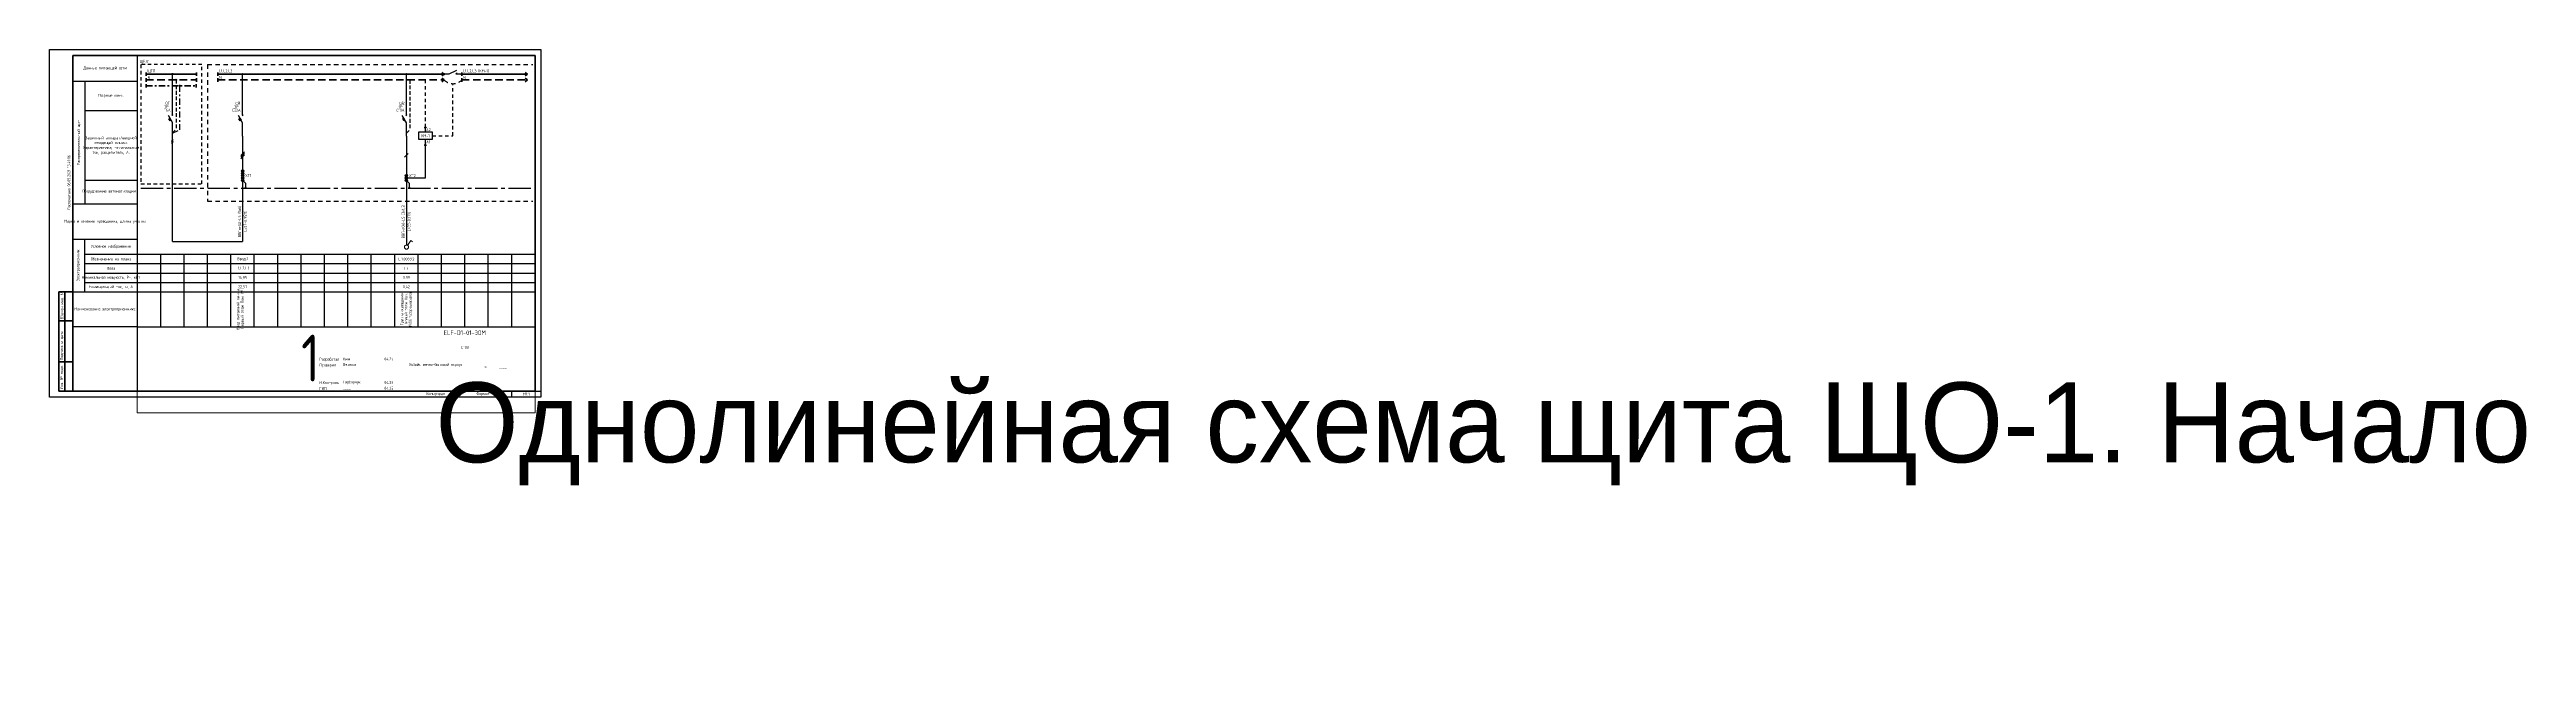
# Paper-space layout 'ЩР' of a CAD drawing. Header units: millimetres. Extents: x 0 to 2117, y -218 to 297.
# The model-space entities are those that its viewports show. They can reach past a viewport. Long polylines and large blocks are cut down to what shows.
import ezdxf
from ezdxf.enums import TextEntityAlignment as Align

# ---------------------------------------------------------------- set-up
doc = ezdxf.new("R2018")
doc.units = ezdxf.units.MM
doc.set_wipeout_variables(frame=1)
for name, pattern in [('CENTER2', [28.575, 19.05, -3.175, 3.175, -3.175]), ('HIDDEN2', [4.7625, 3.175, -1.5875]), ('JIS_02_0.7', [1.35, 0.75, -0.6]), ('Штрихштриховая', [10.936111, 5.291667, -2.116667, 1.411111, -2.116667])]:
    doc.linetypes.add(name, pattern=pattern)
doc.layers.add('0_UNC Defpoints ЭОМ', color=6, linetype='Continuous', plot=False)
for name, color, linetype in [('0_UNC_3 Свет. Выключатели 230', 1, 'Continuous'), ('0_Рамка', 7, 'Continuous'), ('SX_BLOCKS', 7, 'Continuous'), ('SX_BOUND', 7, 'JIS_02_0.7'), ('SX_LINES', 7, 'Continuous'), ('SX_PE', 3, 'CENTER2'), ('SX_TABLE', 7, 'Continuous'), ('SX_TEXT', 7, 'Continuous')]:
    doc.layers.add(name, color=color, linetype=linetype)
doc.styles.get("Standard").update_dxf_attribs({"font": 'arial.ttf'})
doc.styles.add('SX_GOST', font='GOST2304A_0.ttf')
doc.styles.add('UNC_A', font='GOST2304A_0.ttf')
doc.styles.add('Unecom', font='GOST2304A_0.ttf', dxfattribs={"height": 2.5})
doc.styles.add('СПДС', font='isocpeur.ttf', dxfattribs={"width": 0.8, "height": 2.5})

# ---------------------------------------------------------------- blocks, each defined once
blk = doc.blocks.new('*U164')
at = {"lineweight": 60, "ltscale": 10}
for p, q in [((20, 292), (415, 292)), ((20, 5), (20, 292)), ((415, 292), (415, 5)), ((8, 90), (20, 90)), ((8, 5), (8, 90)), ((13, 90), (13, 5)), ((20, 90), (20, 5)), ((20, 90), (20, 5)), ((8, 65), (20, 65)), ((8, 30), (20, 30)), ((20, 5), (8, 5)), ((415, 5), (20, 5))]:
    blk.add_line(p, q, dxfattribs=at)
at = {"layer": '0_UNC Defpoints ЭОМ', "ltscale": 10}
blk.add_lwpolyline([(420, 0), (0, 0), (0, 297), (420, 297)], close=True, dxfattribs=at)
at = {"layer": '0_UNC Defpoints ЭОМ', "lineweight": 30}
blk.add_lwpolyline([(395, 5), (420, 5), (420, 0), (395, 0)], close=True, dxfattribs=at)
at = {"char_height": 2.5, "attachment_point": 4, "rotation": 90, "style": 'Unecom'}
for s, insert, width in [('{\\fGOST type A|b0|i1|c204|p34; }Взамен инв. №', (10.5, 65), 25), (' Подпись и дата', (10.5, 30), 35), (' Инв. № подл.', (10.5, 5), 24.419)]:
    blk.add_mtext(s, dxfattribs=dict(at, insert=insert, width=width))
at = {"style": 'Unecom'}
for s, insert, char_height, width, attachment_point, line_spacing_factor in [('ELF-D1-01-ЭОМ', (355, 55), 4, 120, 5, 2), ('D100', (355, 42.5), 2.5, 115, 5, 1.5), ('Разработал', (230.7, 32), 2.5, 20, 4, 2), ('Проверил', (230.7, 27), 2.5, 20, 4, 2), ('Ким', (250.8, 32.5), 2.5, 19.921, 4, 2), ('Вересов', (250.8, 27.5), 2.5, 19.921, 4, 2), ('04.25', (290, 32.5), 2.5, 10, 5, 2), ('Хозяйственно-бытовой корпус', (330, 27.5), 2.5, 70, 5, 1.5), ('Р', (372.5, 25), 2.5, 15, 5, 2), ('Н.Контроль', (230.7, 12), 2.5, 20, 4, 2), ('ГИП', (230.7, 7.3), 2.5, 20, 4, 2), ('----', (250.8, 7), 2.5, 19.921, 4, 2), ('Гарбарчук', (250.8, 12.5), 2.5, 19.921, 4, 2), ('04.25', (290, 12.5), 2.5, 10, 5, 2), ('04.25', (290, 7.5), 2.5, 10, 5, 2)]:
    blk.add_mtext(s, dxfattribs=dict(at, insert=insert, char_height=char_height, width=width, attachment_point=attachment_point, line_spacing_factor=line_spacing_factor))
at = {"char_height": 2.5, "attachment_point": 4, "style": 'Unecom'}
for s, insert, width in [('Формат  ', (364.9, 2.6), 50), ('\\pi1; ', (250, -133.2), 20), ('\\pi1; ', (250, -133.2), 20), ('\\pxi0.4; ', (250, -133.2), 20), ('\\pi1; ', (512.5, -218.3), 20), ('\\pi1; ', (512.5, -218.3), 20), ('\\pxi0.4; ', (512.5, -218.3), 20)]:
    blk.add_mtext(s, dxfattribs=dict(at, insert=insert, width=width))
at = {"style": 'Unecom'}
blk.add_attdef('ЛИСТ_№', text='', height=2.5, dxfattribs=at).set_placement((387.5, 25), align=Align.MIDDLE_CENTER)
blk.add_attdef('КОЛ-ВО_ЛИСТОВ', text='', height=2.5, dxfattribs=at).set_placement((404.7, 23.7), align=Align.CENTER)
at = {"lineweight": 30, "flags": 104}
blk.add_attdef('ОПИСАНИЕ_ЛИСТА', text='', height=2.5, dxfattribs=at).set_placement((329.9, 12.5), align=Align.MIDDLE_CENTER)
at = {"style": 'Unecom', "flags": 8}
blk.add_attdef('ФОРМАТ_БУМАГИ', (379.4, 1.3), '', height=2.5, dxfattribs=at)
at = {"layer": '0_Рамка', "style": 'СПДС', "width": 0.8}
blk.add_text('Распечатано 06.05.2021 13:41:06', height=2.5, rotation=90, dxfattribs=at).set_placement((16.5, 160), align=Align.MIDDLE_LEFT)
at = {"layer": 'Defpoints', "insert": (330, 2.5), "char_height": 2.5, "width": 70, "attachment_point": 5, "style": 'Unecom'}
blk.add_mtext('Копировал', dxfattribs=at)
blk = doc.blocks.new('_Боковик_схема Юником')
at = {"color": 0, "lineweight": -2, "ltscale": 3}
blk.add_lwpolyline([(0, 232), (55, 232), (55, 0), (0, 0)], close=True, dxfattribs=at)
for points in [[(0, 210), (55, 210), (55, 125), (10.3, 125)], [(10.3, 210), (10.3, 105)], [(10.3, 185), (55, 185)], [(0, 105), (55, 105)], [(0, 75), (55, 75)], [(10, 75), (10, 30)], [(10, 62), (51.8, 62)], [(10, 62), (55, 62)], [(10, 54), (55, 54)], [(10, 46), (55, 46)], [(0, 30), (55, 30)], [(10, 38), (55, 38)]]:
    blk.add_lwpolyline(points, dxfattribs=at)
at = {"color": 0, "lineweight": -2, "char_height": 2.5, "attachment_point": 5, "style": 'Unecom'}
for s, insert, width in [('Данные питающей сети', (27.5, 221), 55), ('Сборные шины', (32.6, 197.5), 44.736), ('Защитный аппарат/вводной отходящей линии.\\PХарактеристика, номинальный ток, расцепитель, А.', (32.6, 155), 44.736), ('Оборудование автоматизации', (31, 115.7), 37.884), ('Марка и сечение проводника, длина участка', (27.5, 90), 55), ('Условное изображение', (32.5, 68.5), 45), ('Номинальная мощность, Рн, кВт', (32.5, 42), 45), ('Обозначение на плане', (32.5, 58), 45), ('Фаза', (32.5, 50), 45), ('Номинальный ток, Iн, А', (32.5, 34), 45), ('Наименование электроприемника', (27.5, 15), 55)]:
    blk.add_mtext(s, dxfattribs=dict(at, insert=insert, width=width))
at = {"color": 0, "lineweight": -2, "char_height": 2.5, "attachment_point": 5, "rotation": 90, "style": 'Unecom'}
for s, insert, width in [('Распределительный щит', (5.1, 157.5), 105), ('Электроприемник', (4.6, 52.5), 45)]:
    blk.add_mtext(s, dxfattribs=dict(at, insert=insert, width=width))
blk = doc.blocks.new('*U102')
at = {"linetype": 'ByBlock', "lineweight": 40}
for points in [[(0, 1.5), (0, -1.5)], [(0, 0), (42.9, 0)], [(42.9, 1.5), (42.9, -1.5)], [(0, -3.5), (0, -6.5)], [(42.9, -3.5), (42.9, -6.5)]]:
    blk.add_lwpolyline(points, dxfattribs=at)
at = {"color": 4, "linetype": 'HIDDEN2', "lineweight": 40, "ltscale": 2}
blk.add_lwpolyline([(0, -5), (42.9, -5)], dxfattribs=at)
at = {"insert": (1.2, -1.6), "char_height": 2.5, "attachment_point": 1, "style": 'UNC_A'}
blk.add_mtext_dynamic_manual_height_columns('N', width=3.844, gutter_width=12.5, heights=[0], dxfattribs=at)
at = {"style": 'UNC_A'}
blk.add_attdef('ЛИНИЯ', (1, 1.5), '', height=2.5, dxfattribs=at)
blk = doc.blocks.new('*U104')
at = {"lineweight": 25}
for p, q in [((-0.7, -0.7), (0.7, 0.7)), ((-0.7, -1.7), (0.7, -0.3)), ((-0.7, -2.7), (0.7, -1.3))]:
    blk.add_line(p, q, dxfattribs=at)
blk = doc.blocks.new('*U122')
for p, q in [((0, -36.3), (0, -1.2)), ((0, -42.8), (-3.5, -36.7)), ((-0.4, -36.6), (0.4, -35.9)), ((0.4, -36.6), (-0.4, -35.9)), ((0, -54.3), (0, -42.8))]:
    blk.add_line(p, q)
at = {"color": 4, "linetype": 'HIDDEN2'}
for p in [(3, -6.2), (0, -51.6)]:
    blk.add_line(p, (3, -48.6), dxfattribs=at)
blk.add_lwpolyline([(-2.1, -41.1), (-3.1, -39.4), (-2.3, -38.9), (-1.3, -40.6)], close=True)
for centre in [(0, -1.2), (3, -6.2)]:
    blk.add_circle(centre, 0.5)
at = {"insert": (-6.2, -24.9), "char_height": 2.5, "attachment_point": 1, "style": 'Unecom'}
blk.add_mtext_dynamic_manual_height_columns('\\pxql;QF', width=5.707, gutter_width=12.5, heights=[4.37], dxfattribs=at)
at = {"style": 'Unecom'}
for tag, p in [('P', (-3.4, -30.4)), ('A', (-1.7, -33.3))]:
    blk.add_attdef(tag, text='', height=2.5, dxfattribs=at).set_placement(p, align=Align.RIGHT)
blk.add_attdef('N', (-3.2, -27.4), '', height=2.5, dxfattribs=at)
blk = doc.blocks.new('SX_TCOL')
for p, q in [((-10, 62), (10, 62)), ((-10, 54), (10, 54)), ((-10, 46), (10, 46)), ((10, 0), (10, 62)), ((-10, 38), (10, 38)), ((-10, 30), (10, 30)), ((-10, 0), (10, 0))]:
    blk.add_line(p, q)
at = {"style": 'SX_GOST'}
for tag, p in [('CAB1', (-2.6, 90)), ('CAB2', (2.6, 90)), ('NAME1', (-3.6, 15)), ('NAME2', (0, 15)), ('NAME3', (3.6, 15))]:
    blk.add_attdef(tag, text='', height=2.5, rotation=90, dxfattribs=at).set_placement(p, align=Align.MIDDLE)
for tag, p in [('POW', (0, 42)), ('LINE', (0, 58)), ('PH', (0, 50)), ('CUR', (0, 34))]:
    blk.add_attdef(tag, text='', height=2.5, dxfattribs=at).set_placement(p, align=Align.MIDDLE)
blk = doc.blocks.new('*U337')
at = {"lineweight": 40}
for p, q in [((193.4, 0), (191.4, 1.5)), ((193.4, 0), (191.4, -1.5)), ((193.4, -5), (191.4, -3.5)), ((193.4, -5), (191.4, -6.5))]:
    blk.add_line(p, q, dxfattribs=at)
at = {"linetype": 'ByBlock', "lineweight": 40}
for points in [[(0, 1.5), (0, -1.5)], [(0, 0), (193.4, 0)], [(0, -3.5), (0, -6.5)]]:
    blk.add_lwpolyline(points, dxfattribs=at)
at = {"color": 4, "linetype": 'HIDDEN2', "lineweight": 40, "ltscale": 2}
blk.add_lwpolyline([(0, -5), (193.4, -5)], dxfattribs=at)
at = {"insert": (1.2, -1.6), "char_height": 2.5, "attachment_point": 1, "style": 'UNC_A'}
blk.add_mtext_dynamic_manual_height_columns('N', width=3.844, gutter_width=12.5, heights=[0], dxfattribs=at)
at = {"style": 'UNC_A'}
blk.add_attdef('ЛИНИЯ', (1, 1.5), '', height=2.5, dxfattribs=at)
blk = doc.blocks.new('*U311')
for p, q in [((0, -36.3), (0, -1.2)), ((0, -42.8), (-3.5, -36.7)), ((-0.4, -36.6), (0.4, -35.9)), ((0.4, -36.6), (-0.4, -35.9)), ((0, -54.3), (0, -42.8))]:
    blk.add_line(p, q)
blk.add_lwpolyline([(-2.1, -41.1), (-3.1, -39.4), (-2.3, -38.9), (-1.3, -40.6)], close=True)
blk.add_circle((0, -1.2), 0.5)
at = {"insert": (-6.2, -24.9), "char_height": 2.5, "attachment_point": 1, "style": 'Unecom'}
blk.add_mtext_dynamic_manual_height_columns('\\pxql;QF', width=5.707, gutter_width=12.5, heights=[4.37], dxfattribs=at)
at = {"style": 'Unecom'}
for tag, p in [('P', (-3.4, -30.4)), ('A', (-1.7, -33.3))]:
    blk.add_attdef(tag, text='', height=2.5, dxfattribs=at).set_placement(p, align=Align.RIGHT)
blk.add_attdef('N', (-3.2, -27.4), '', height=2.5, dxfattribs=at)
blk = doc.blocks.new('*U312')
for p, q in [((0, -36.3), (0, -1.2)), ((0, -42.8), (-3.5, -36.7)), ((-0.4, -36.6), (0.4, -35.9)), ((0.4, -36.6), (-0.4, -35.9)), ((0, -54.3), (0, -42.8))]:
    blk.add_line(p, q)
at = {"color": 4, "linetype": 'HIDDEN2'}
for p in [(3, -6.2), (0, -51.6)]:
    blk.add_line(p, (3, -48.6), dxfattribs=at)
blk.add_lwpolyline([(-2.1, -41.1), (-3.1, -39.4), (-2.3, -38.9), (-1.3, -40.6)], close=True)
for centre in [(0, -1.2), (3, -6.2)]:
    blk.add_circle(centre, 0.5)
at = {"insert": (-6.2, -24.9), "char_height": 2.5, "attachment_point": 1, "style": 'Unecom'}
blk.add_mtext_dynamic_manual_height_columns('\\pxql;QF', width=5.707, gutter_width=12.5, heights=[4.37], dxfattribs=at)
at = {"style": 'Unecom'}
for tag, p in [('P', (-3.4, -30.4)), ('A', (-1.7, -33.3))]:
    blk.add_attdef(tag, text='', height=2.5, dxfattribs=at).set_placement(p, align=Align.RIGHT)
blk.add_attdef('N', (-3.2, -27.4), '', height=2.5, dxfattribs=at)
blk = doc.blocks.new('XT')
at = {"color": 32, "true_color": 0xcd6928}
for p, q in [((0.8, 0), (-1, -1.8)), ((1, -0.2), (-0.8, -2))]:
    blk.add_line(p, q, dxfattribs=at)
at = {"color": 5}
for p, q in [((0.8, -2), (-1, -3.8)), ((1, -2.2), (-0.8, -4))]:
    blk.add_line(p, q, dxfattribs=at)
at = {"color": 32, "true_color": 0xcd6928}
blk.add_circle((0, -1), 1, dxfattribs=at)
at = {"color": 5}
blk.add_circle((0, -3), 1, dxfattribs=at)
at = {"style": 'UNC_A'}
blk.add_attdef('1', (1.7, 0.1), '', height=2.5, dxfattribs=at)
blk = doc.blocks.new('SX_XTPE')
at = {"color": 3}
for p, q in [((0.753, 1.003), (-1.003, -0.753)), ((1.003, 0.753), (-0.753, -1.003))]:
    blk.add_line(p, q, dxfattribs=at)
blk.add_circle((0, 0), 1, dxfattribs=at)
blk = doc.blocks.new('SX_XT3')
at = {"color": 32, "true_color": 0xcd6928}
for p, q in [((0.7533, 4.0033), (-1.0033, 2.2467)), ((0.7533, 2.0033), (-1.0033, 0.2467)), ((1.0033, 3.7533), (-0.7533, 1.9967)), ((1.0033, 1.7533), (-0.7533, -0.0033))]:
    blk.add_line(p, q, dxfattribs=at)
for centre in [(0, 3), (0, 1)]:
    blk.add_circle(centre, 1, dxfattribs=at)
blk = doc.blocks.new('*U339')
at = {"color": 0}
blk.add_wipeout([(-0.9, 0.9), (-0.9, 0.9), (-0.8, 1), (-0.8, 1.2), (-0.8, 1.3), (-0.6, 1.4), (-0.5, 1.6), (-0.3, 1.7), (-0.2, 1.7), (0, 1.7), (0.2, 1.7), (0.4, 1.6), (0.5, 1.6), (0.6, 1.4), (0.8, 1.3), (0.8, 1.2), (0.9, 1), (0.9, 0.9), (0.9, 0.7), (0.8, 0.6), (0.8, 0.5), (0.7, 0.4), (0.6, 0.3), (0.5, 0.2), (0.4, 0.1), (0.2, 0), (0, 0), (-0.1, 0), (-0.3, 0.1), (-0.5, 0.1), (-0.6, 0.2), (-0.7, 0.4), (-0.8, 0.5), (-0.9, 0.7)], dxfattribs=at)
blk.add_wipeout([(-0.9, 0.9), (-0.9, 1), (-0.8, 1.1), (-0.8, 1.2), (-0.8, 1.3), (-0.7, 1.4), (-0.6, 1.5), (-0.5, 1.6), (-0.4, 1.6), (-0.3, 1.7), (-0.2, 1.7), (0, 1.7), (0.1, 1.7), (0.2, 1.7), (0.3, 1.7), (0.4, 1.6), (0.6, 1.5), (0.6, 1.4), (0.7, 1.3), (0.8, 1.2), (0.8, 1.1), (0.9, 1), (0.9, 0.8), (0.8, 0.6), (0.8, 0.5), (0.7, 0.4), (0.6, 0.3), (0.5, 0.2), (0.4, 0.1), (0.3, 0), (0.1, 0), (-0.1, 0), (-0.2, 0), (-0.3, 0.1), (-0.5, 0.1), (-0.6, 0.2), (-0.7, 0.3), (-0.8, 0.5), (-0.8, 0.6), (-0.9, 0.8)], dxfattribs=at)
at = {"color": 0, "lineweight": 13}
blk.add_lwpolyline([(0, 1.7), (0, 4.2), (0.9, 4.2)], dxfattribs=at)
blk.add_circle((0, 0.9), 0.867, dxfattribs=at)
blk.add_circle((0, 0.9), 0.867, dxfattribs=at)
blk.add_circle((0, 0.9), 0.867, dxfattribs=at)
blk.add_circle((0, 0.9), 0.867, dxfattribs=at)
blk.add_circle((0, 0.9), 0.867, dxfattribs=at)
blk.add_circle((0, 0.9), 0.867, dxfattribs=at)
at = {"color": 0, "style": 'Unecom', "flags": 9}
for tag in ['ГРУППА', 'НАИМЕНОВАНИЕ']:
    blk.add_attdef(tag, (0, 0), '', height=2.5, dxfattribs=at)
blk = doc.blocks.new('*U341')
at = {"lineweight": 40}
for p, q in [((56.2, 0), (54.2, 1.5)), ((56.2, 0), (54.2, -1.5)), ((56.2, -5), (54.2, -3.5)), ((56.2, -5), (54.2, -6.5))]:
    blk.add_line(p, q, dxfattribs=at)
at = {"linetype": 'ByBlock', "lineweight": 40}
for points in [[(0, 1.5), (0, -1.5)], [(0, 0), (56.2, 0)], [(0, -3.5), (0, -6.5)]]:
    blk.add_lwpolyline(points, dxfattribs=at)
at = {"color": 4, "linetype": 'HIDDEN2', "lineweight": 40, "ltscale": 2}
blk.add_lwpolyline([(0, -5), (56.2, -5)], dxfattribs=at)
at = {"insert": (1.2, -1.6), "char_height": 2.5, "attachment_point": 1, "style": 'UNC_A'}
blk.add_mtext_dynamic_manual_height_columns('N', width=3.844, gutter_width=12.5, heights=[0], dxfattribs=at)
at = {"style": 'UNC_A'}
blk.add_attdef('ЛИНИЯ', (1, 1.5), '', height=2.5, dxfattribs=at)
blk = doc.blocks.new('км-3')
for p, q in [((4.1, 5), (0, 5)), ((10.6, 8.2), (4.1, 5)), ((15.1, 5), (10.1, 5))]:
    blk.add_line(p, q)
for centre in [(0, 5), (15.1, 5)]:
    blk.add_circle(centre, 0.575)
at = {"color": 4, "linetype": 'JIS_02_0.7', "ltscale": 5}
blk.add_arc((7.6, 7.3), 10.5, 224.1519, 315.8481, dxfattribs=at)
blk.add_arc((10.7, 5), 0.575, 0, 180)
blk = doc.blocks.new('Кмка')
for p, q in [((0, 11), (0, 15)), ((0, 0), (0, 5))]:
    blk.add_line(p, q)
blk.add_lwpolyline([(6, 11), (-6, 11), (-6, 5), (6, 5)], close=True)
for centre in [(0, 15), (0, 0)]:
    blk.add_circle(centre, 0.575)
at = {"style": 'Unecom'}
for s, p in [('А2', (0.6, 12)), ('А1', (0.6, 1.5))]:
    blk.add_text(s, height=2.5, dxfattribs=at).set_placement(p)
at = {"style": 'UNC_A'}
blk.add_attdef('КМ', text='', height=2.5, dxfattribs=at).set_placement((0, 8), align=Align.MIDDLE_CENTER)

msp = doc.modelspace()

# ---------------------------------------------------------------- linework, layer by layer
at = {"color": 6}
for points in [[(395, 1578), (55, 1578), (55, 1291), (395, 1291), (395, 1578)], [(735, 1578), (395, 1578), (395, 1291), (735, 1291), (735, 1578)]]:
    msp.add_lwpolyline(points, dxfattribs=at)
at = {"linetype": 'JIS_02_0.7', "ltscale": 4}
for points in [[(110.2, 1570.2), (58.1, 1570.2), (58.1, 1468.1), (110.2, 1468.1), (110.2, 1570.2)], [(307.3, 1509.3), (324.6, 1509.3), (324.6, 1552.8)]]:
    msp.add_lwpolyline(points, dxfattribs=at)
at = {"lineweight": 40}
for points in [[(62.6, 1553.5), (62.6, 1550.5)], [(105.4, 1553.5), (105.4, 1550.5)]]:
    msp.add_lwpolyline(points, dxfattribs=at)
at = {"color": 3, "linetype": 'Штрихштриховая', "lineweight": 40}
msp.add_lwpolyline([(62.6, 1552), (105.4, 1552)], dxfattribs=at)
at = {"color": 3, "linetype": 'Штрихштриховая'}
for points in [[(91.1, 1552), (91.1, 1514.5)], [(85.1, 1511.6), (91.1, 1514.5)]]:
    msp.add_lwpolyline(points, dxfattribs=at)
at = {"color": 4, "linetype": 'JIS_02_0.7', "ltscale": 4}
msp.add_lwpolyline([(301.3, 1516.4), (301.3, 1557)], dxfattribs=at)
msp.add_lwpolyline([(85.1, 1419), (85.1, 1508.9)])
at = {"color": 0, "linetype": 'ByBlock', "lineweight": -3}
msp.add_circle((91.1, 1552), 0.575, dxfattribs=at)
at = {"layer": 'Defpoints'}
for points in [[(284.9, 1473.3), (301.3, 1473.3), (301.3, 1501.3)], [(85.1, 1419), (145, 1419)]]:
    msp.add_lwpolyline(points, dxfattribs=at)
at = {"layer": 'SX_BOUND', "ltscale": 5}
for p, q in [((115.1, 1570.2), (393, 1570.2)), ((115.1, 1453.5), (393, 1453.5))]:
    msp.add_line(p, q, dxfattribs=at)
msp.add_lwpolyline([(115.1, 1570.2), (115.1, 1453.5)], dxfattribs=at)
at = {"layer": 'SX_LINES'}
for p, q in [((145, 1509), (145, 1476.2)), ((285, 1509), (285, 1476.2)), ((143.4, 1492.3), (146.6, 1495.5)), ((143.4, 1491), (146.6, 1494.2)), ((143.4, 1489.7), (146.6, 1492.9)), ((283.4, 1491), (286.6, 1494.2)), ((145, 1470.2), (145, 1419)), ((285, 1470.2), (285, 1415.8))]:
    msp.add_line(p, q, dxfattribs=at)
at = {"layer": 'SX_PE'}
for p, q in [((58, 1464.6), (394, 1464.6)), ((145.7, 1470.5), (147.5, 1468.7)), ((147.5, 1468.7), (147.5, 1464.6)), ((285.7, 1470.5), (287.5, 1468.7)), ((287.5, 1468.7), (287.5, 1464.6))]:
    msp.add_line(p, q, dxfattribs=at)
for centre in [(147.5, 1464.6), (287.5, 1464.6)]:
    msp.add_circle(centre, 0.5, dxfattribs=at)

# ---------------------------------------------------------------- block references
at = {"lineweight": -3}
msp.add_blockref('_Боковик_схема Юником', (0, 1346), dxfattribs=at)
for name, p, values in [('*U102', (62.6, 1562), {'ЛИНИЯ': 'ЩГП'}), ('*U341', (332.4, 1562), {'ЛИНИЯ': 'L1,L2,L3 (KM-1)'}), ('Кмка', (301.3, 1501.3), {'КМ': 'КМ-1'})]:
    msp.add_blockref(name, p).add_auto_attribs(values)
at = {"color": 1}
ref = msp.add_blockref('*U122', (85.1, 1563.3), dxfattribs=at)
ref.add_attrib('P', '3P', dxfattribs={"height": 2.5, "style": 'Unecom'}).set_placement((81.7, 1532.8), align=Align.RIGHT)
ref.add_attrib('A', '16А', dxfattribs={"height": 2.5, "style": 'Unecom'}).set_placement((83.4, 1530), align=Align.RIGHT)
for name, p in [('км-3', (317.2, 1557)), ('*U104', (85, 1505.4))]:
    msp.add_blockref(name, p)
at = {"layer": 'SX_BLOCKS'}
for name, p, values in [('*U311', (145, 1563.2), {'N': '1', 'P': '3P', 'A': 'С32А'}), ('*U312', (285, 1563.2), {'N': '2', 'P': '1P', 'A': 'С10А'})]:
    msp.add_blockref(name, p, dxfattribs=at).add_auto_attribs(values)
for name, p in [('SX_XT3', (145, 1476.2)), ('SX_XTPE', (145, 1471.2)), ('SX_XTPE', (285, 1471.2))]:
    msp.add_blockref(name, p, dxfattribs=at)
ref = msp.add_blockref('XT', (145, 1476.2), dxfattribs=at)
ref.add_attrib('1', 'XT1', (147.2, 1474), dxfattribs={"layer": '0', "height": 2.5, "style": 'UNC_A'})
ref = msp.add_blockref('XT', (285, 1476.2), dxfattribs=at)
ref.add_attrib('1', 'XT2', (287.2, 1474), dxfattribs={"layer": '0', "height": 2.5, "style": 'UNC_A'})
at = {"layer": 'SX_LINES'}
msp.add_blockref('*U337', (123.8, 1562), dxfattribs=at).add_auto_attribs({'ЛИНИЯ': 'L1,L2,L3'})
at = {"layer": 'SX_TABLE'}
for name, p in [('_Боковик_схема Юником', (0, 1346)), ('SX_TCOL', (65, 1346)), ('SX_TCOL', (85, 1346)), ('SX_TCOL', (105, 1346)), ('SX_TCOL', (125, 1346)), ('SX_TCOL', (165, 1346)), ('SX_TCOL', (185, 1346)), ('SX_TCOL', (205, 1346)), ('SX_TCOL', (225, 1346)), ('SX_TCOL', (245, 1346)), ('SX_TCOL', (265, 1346)), ('SX_TCOL', (305, 1346)), ('SX_TCOL', (325, 1346)), ('SX_TCOL', (345, 1346)), ('SX_TCOL', (365, 1346)), ('SX_TCOL', (385, 1346)), ('SX_TCOL', (405, 1346))]:
    msp.add_blockref(name, p, dxfattribs=at)
ref = msp.add_blockref('SX_TCOL', (145, 1346), dxfattribs=at)
ref.add_attrib('NAME1', 'Ввод питающей линии', dxfattribs={"layer": '0', "height": 2.5, "rotation": 90, "style": 'SX_GOST', "width": 0.972403}).set_placement((141.4, 1361), align=Align.MIDDLE)
ref.add_attrib('NAME2', 'Первый этаж Пом. №', dxfattribs={"layer": '0', "height": 2.5, "rotation": 90, "style": 'SX_GOST'}).set_placement((145, 1361), align=Align.MIDDLE)
ref.add_attrib('CUR', '22,57', dxfattribs={"layer": '0', "height": 2.5, "style": 'SX_GOST'}).set_placement((145, 1380), align=Align.MIDDLE)
ref.add_attrib('POW', '14,85', dxfattribs={"layer": '0', "height": 2.5, "style": 'SX_GOST'}).set_placement((145, 1388), align=Align.MIDDLE)
ref.add_attrib('PH', 'L1,L2,L3', dxfattribs={"layer": '0', "height": 2.5, "style": 'SX_GOST'}).set_placement((145, 1396), align=Align.MIDDLE)
ref.add_attrib('LINE', 'Ввод.1', dxfattribs={"layer": '0', "height": 2.5, "style": 'SX_GOST'}).set_placement((145, 1404), align=Align.MIDDLE)
ref.add_attrib('CAB1', 'ВВГнг(А)-LS (5х6)', dxfattribs={"layer": '0', "height": 2.5, "rotation": 90, "style": 'SX_GOST'}).set_placement((142.4, 1436), align=Align.MIDDLE)
ref.add_attrib('CAB2', 'L=27-0,95%', dxfattribs={"layer": '0', "height": 2.5, "rotation": 90, "style": 'SX_GOST'}).set_placement((147.6, 1436), align=Align.MIDDLE)
ref = msp.add_blockref('SX_TCOL', (285, 1346), dxfattribs=at)
ref.add_attrib('NAME1', 'Группа освещения', dxfattribs={"layer": '0', "height": 2.5, "rotation": 90, "style": 'SX_GOST'}).set_placement((281.4, 1361), align=Align.MIDDLE)
ref.add_attrib('NAME2', 'Первый этаж Пом.', dxfattribs={"layer": '0', "height": 2.5, "rotation": 90, "style": 'SX_GOST'}).set_placement((285, 1361), align=Align.MIDDLE)
ref.add_attrib('NAME3', '№008Э Мастер-выключатель', dxfattribs={"layer": '0', "height": 2.5, "rotation": 90, "style": 'SX_GOST', "width": 0.712799}).set_placement((288.6, 1361), align=Align.MIDDLE)
ref.add_attrib('CUR', '0,42', dxfattribs={"layer": '0', "height": 2.5, "style": 'SX_GOST'}).set_placement((285, 1380), align=Align.MIDDLE)
ref.add_attrib('POW', '0,09', dxfattribs={"layer": '0', "height": 2.5, "style": 'SX_GOST'}).set_placement((285, 1388), align=Align.MIDDLE)
ref.add_attrib('PH', 'L3', dxfattribs={"layer": '0', "height": 2.5, "style": 'SX_GOST'}).set_placement((285, 1396), align=Align.MIDDLE)
ref.add_attrib('LINE', 'L.1.008Э.2', dxfattribs={"layer": '0', "height": 2.5, "style": 'SX_GOST'}).set_placement((285, 1404), align=Align.MIDDLE)
ref.add_attrib('CAB1', 'ВВГнг(А)-LS (3х1,5)', dxfattribs={"layer": '0', "height": 2.5, "rotation": 90, "style": 'SX_GOST'}).set_placement((282.4, 1436), align=Align.MIDDLE)
ref.add_attrib('CAB2', 'L=33-0,17%', dxfattribs={"layer": '0', "height": 2.5, "rotation": 90, "style": 'SX_GOST'}).set_placement((287.6, 1436), align=Align.MIDDLE)

# ---------------------------------------------------------------- texts
at = {"layer": 'Defpoints', "color": 6, "insert": (195, 1339.3), "char_height": 40, "attachment_point": 1, "style": 'Unecom'}
msp.add_mtext_dynamic_manual_height_columns('1', width=99.921, gutter_width=12.5, heights=[0], dxfattribs=at)
at = {"layer": 'SX_TEXT', "style": 'SX_GOST'}
msp.add_text('ЩР.01', height=2.5, dxfattribs=at).set_placement((57, 1571.7))

# ---------------------------------------------------------------- next in the draw order: block references
at = {"layer": '0_UNC_3 Свет. Выключатели 230', "color": 5, "xscale": 2.027018870582166, "yscale": 2.027018870582166, "zscale": 2.027018870582166, "rotation": 327.1665435397722}
msp.add_blockref('*U339', (284.1, 1412.6), dxfattribs=at)

psp = doc.layouts.new('ЩР')

# ---------------------------------------------------------------- block references
at = {"ltscale": 100}
ref = psp.add_blockref('*U164', (0, 0), dxfattribs=at)
ref.add_attrib('ФОРМАТ_БУМАГИ', 'А3', (379.4, 1.3), dxfattribs={"height": 2.5, "style": 'Unecom'})
ref.add_attrib('ЛИСТ_№', '----', dxfattribs={"height": 2.5, "style": 'Unecom'}).set_placement((387.5, 25), align=Align.MIDDLE_CENTER)
lines = psp.add_mtext('Однолинейная схема щита ЩО-1. Начало', dxfattribs={"insert": (329.9, 12.5), "char_height": 68.284, "attachment_point": 1})
ref.add_attrib('ОПИСАНИЕ_ЛИСТА', '', (329.9, 12.5), dxfattribs={"flags": 104}).embed_mtext(lines)
at = {"lineweight": -3}
psp.add_blockref('_Боковик_схема Юником', (20, 60), dxfattribs=at)

# ---------------------------------------------------------------- texts
at = {"insert": (407.5, 2.5), "char_height": 2.5, "width": 25, "attachment_point": 5, "line_spacing_factor": 2, "style": 'Unecom'}
psp.add_mtext('М1:1', dxfattribs=at)

# ---------------------------------------------------------------- viewports
at = {"layer": 'Defpoints', "color": 6}
psp.add_viewport(center=(245, 139.3), size=(340, 305.449), view_center_point=(225, 1425.3), view_height=305.449, dxfattribs=at)

doc.saveas('drawing.dxf')
